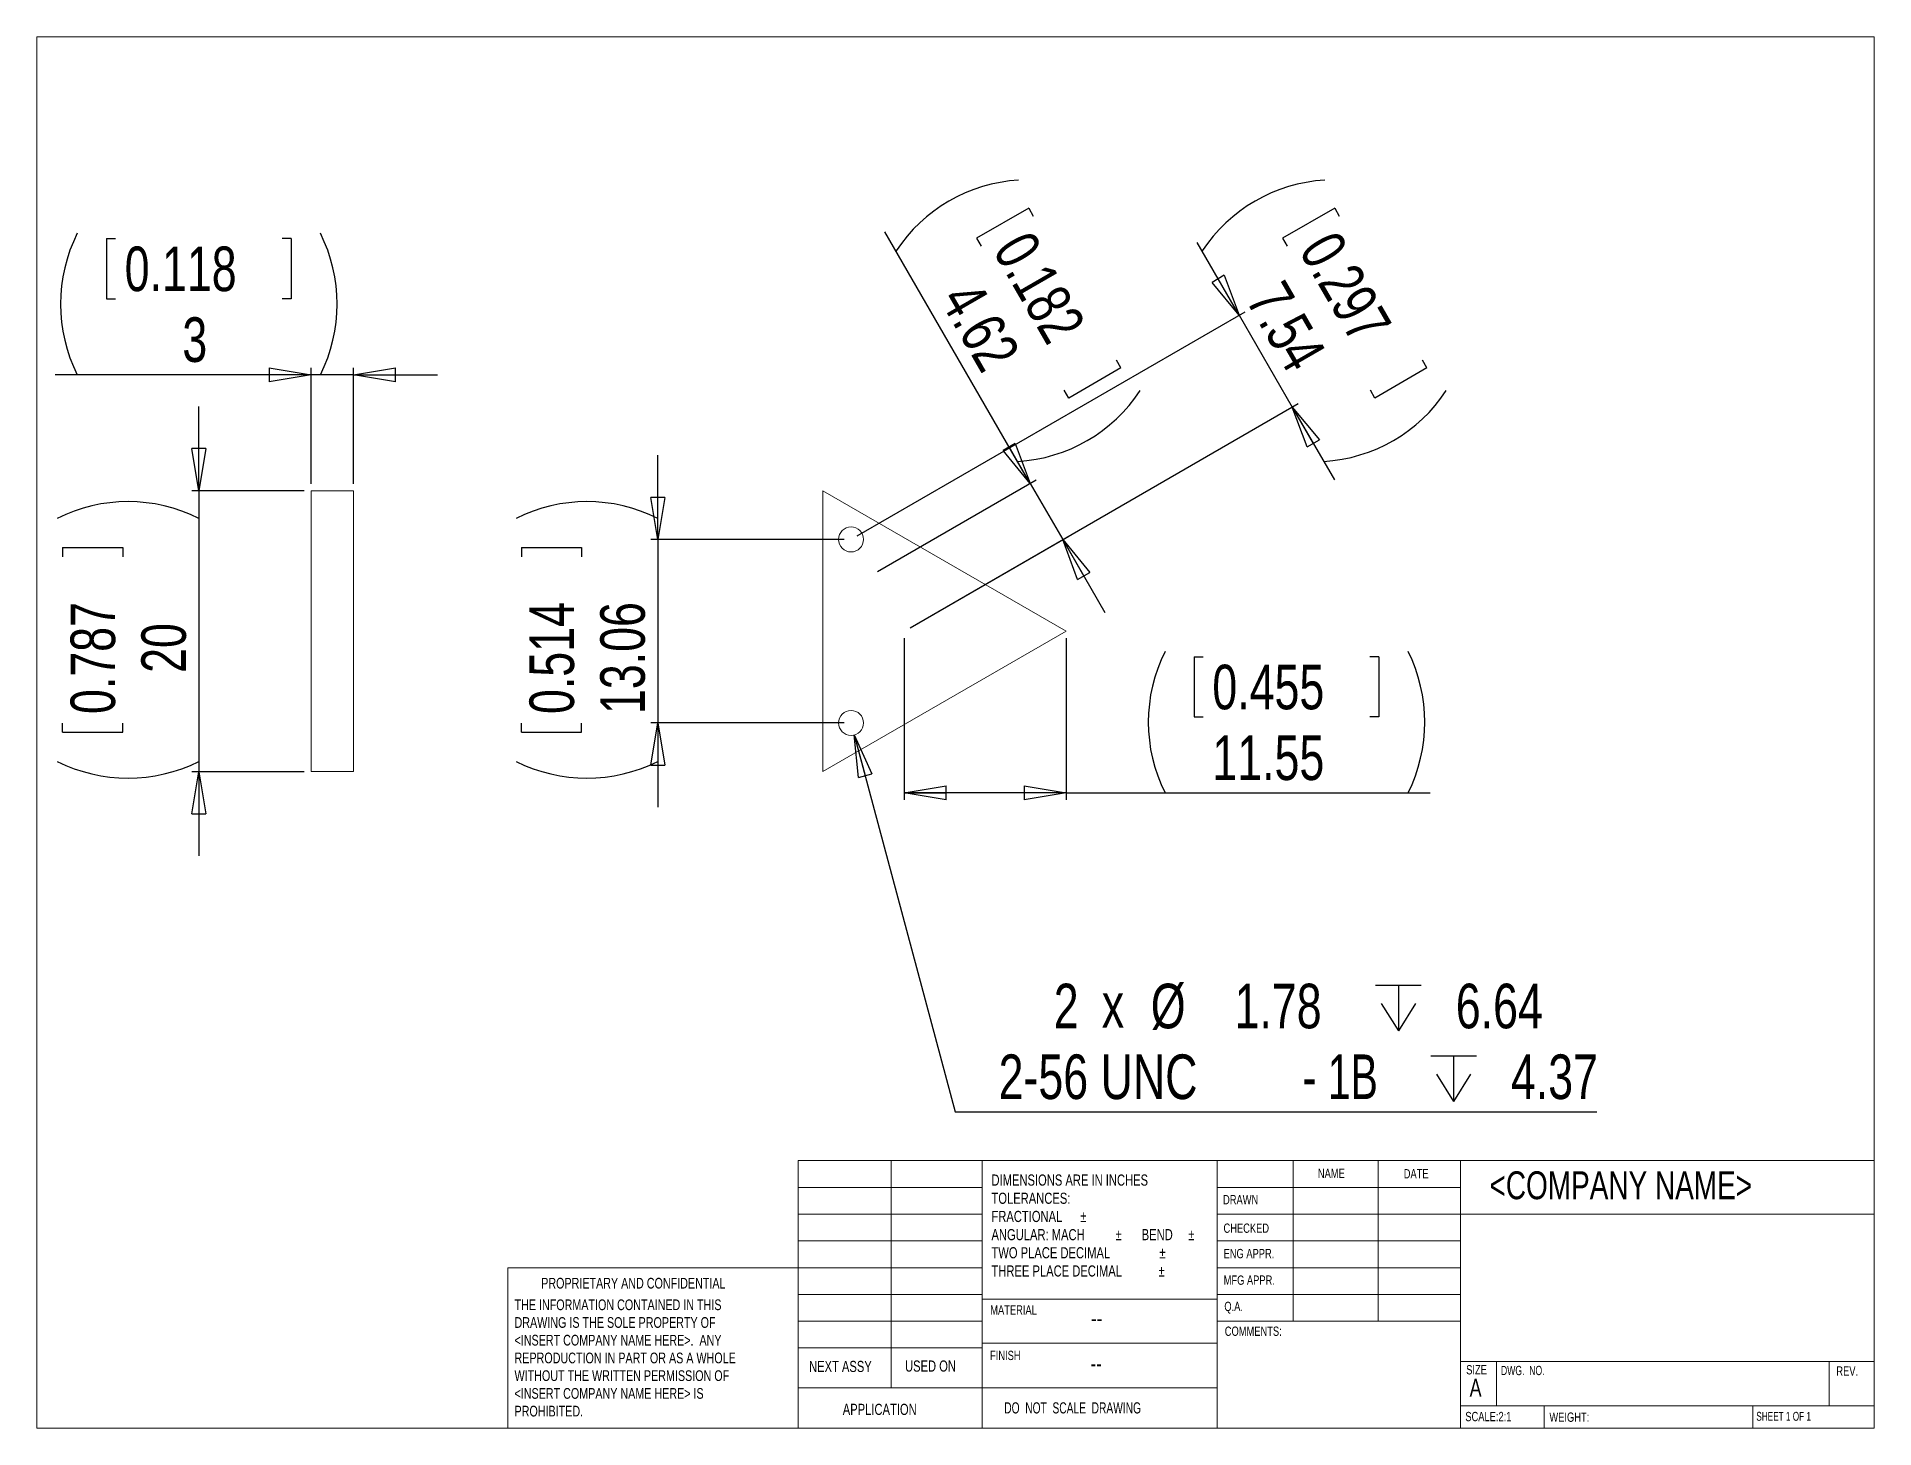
# Model space of a CAD drawing. Header units: millimetres. Extents: x 8 to 270, y 10 to 208.
import ezdxf

# ---------------------------------------------------------------- set-up
doc = ezdxf.new("R2010")
doc.units = ezdxf.units.MM
doc.layers.add('FORMAT', color=7, linetype='Continuous')
doc.styles.add('SLDTEXTSTYLE0', font='TXT', dxfattribs={"width": 0.75})
doc.styles.add('SLDTEXTSTYLE1', font='TXT', dxfattribs={"width": 0.694444})
doc.styles.add('SLDTEXTSTYLE2', font='TXT', dxfattribs={"width": 0.684783})
doc.styles.add('SLDTEXTSTYLE3', font='TXT', dxfattribs={"width": 0.6875})
doc.dimstyles.new('SLDDIMSTYLE0', dxfattribs={"dimtxt": 6.35, "dimasz": 5.9944, "dimexe": 0, "dimexo": 0.0625, "dimgap": 1.5875, "dimtad": 1, "dimtoh": 1, "dimlfac": 0.5, "dimrnd": 1e-09, "dimzin": 12, "dimdsep": 46, "dimtxsty": 'SLDTEXTSTYLE0', "dimblk1": 'CLOSED', "dimblk2": 'CLOSED', "dimsah": 1, "dimcen": 0.09, "dimadec": 0, "dimazin": 0, "dimtfac": 1, "dimtofl": 0, "dimtmove": 0, "dimatfit": 3, "dimldrblk": 'CLOSED', "dimfxl": 1, "dimtolj": 1, "dimtzin": 12, "dimarcsym": 0})
doc.dimstyles.new('SLDDIMSTYLE1', dxfattribs={"dimtxt": 6.35, "dimasz": 5.9944, "dimexe": 0, "dimexo": 0.0625, "dimgap": 1.5875, "dimtad": 0, "dimtih": 1, "dimtoh": 1, "dimdec": 0, "dimlfac": 0.5, "dimrnd": 1e-09, "dimzin": 12, "dimdsep": 46, "dimtxsty": 'SLDTEXTSTYLE0', "dimblk1": 'CLOSED', "dimblk2": 'CLOSED', "dimsah": 1, "dimcen": 0.09, "dimadec": 0, "dimazin": 0, "dimtfac": 1, "dimtofl": 0, "dimtmove": 0, "dimatfit": 3, "dimldrblk": 'CLOSED', "dimfxl": 1, "dimtolj": 1, "dimtzin": 12, "dimarcsym": 0})
doc.dimstyles.new('SLDDIMSTYLE2', dxfattribs={"dimtxt": 6.35, "dimasz": 5.9944, "dimexe": 0, "dimexo": 0.0625, "dimgap": 1.5875, "dimtad": 1, "dimtoh": 1, "dimlfac": 0.5, "dimrnd": 1e-09, "dimzin": 12, "dimdsep": 46, "dimtxsty": 'SLDTEXTSTYLE0', "dimblk1": 'CLOSED', "dimblk2": 'CLOSED', "dimsah": 1, "dimcen": 0.09, "dimadec": 0, "dimazin": 0, "dimtfac": 1, "dimtofl": 0, "dimtmove": 0, "dimatfit": 3, "dimldrblk": 'CLOSED', "dimfxl": 1, "dimtolj": 1, "dimtzin": 12, "dimarcsym": 0})

# ---------------------------------------------------------------- blocks, each defined once
blk = doc.blocks.new('SW_NOTE_0')
at = {"color": 0, "linetype": 'Continuous', "lineweight": 0, "attachment_point": 1, "style": 'SLDTEXTSTYLE0'}
for s, insert, char_height in [('DIMENSIONS ARE IN INCHES', (0, 2.05), 1.5875), ('TOLERANCES:', (0, -0.54), 1.5875), ('FRACTIONAL', (0, -3.13), 1.587), ('%%p', (12.64, -3.13), 1.587), ('ANGULAR: MACH', (0, -5.72), 1.5875), ('%%p', (17.67, -5.72), 1.587), ('     BEND ', (19.18, -5.72), 1.587), ('%%p', (28.03, -5.72), 1.587), ('TWO PLACE DECIMAL    ', (0, -8.3), 1.5875), ('%%p', (23.92, -8.3), 1.587), ('THREE PLACE DECIMAL  ', (0, -10.89), 1.5875), ('%%p', (23.78, -10.89), 1.587)]:
    blk.add_mtext(s, dxfattribs=dict(at, insert=insert, char_height=char_height))
blk = doc.blocks.new('SW_NOTE_1')
at = {"color": 0, "linetype": 'Continuous', "lineweight": 0, "char_height": 1.524, "attachment_point": 1, "style": 'SLDTEXTSTYLE0'}
for s, insert in [('THE INFORMATION CONTAINED IN THIS', (0, 1.96)), ('DRAWING IS THE SOLE PROPERTY OF', (0, -0.56)), ('<INSERT COMPANY NAME HERE>.  ANY ', (0, -3.08)), ('REPRODUCTION IN PART OR AS A WHOLE', (0, -5.61)), ('WITHOUT THE WRITTEN PERMISSION OF', (0, -8.13)), ('<INSERT COMPANY NAME HERE> IS ', (0, -10.66)), ('PROHIBITED.', (0, -13.18))]:
    blk.add_mtext(s, dxfattribs=dict(at, insert=insert))
blk = doc.blocks.new('_CLOSED')
at = {"color": 0, "linetype": 'ByBlock', "lineweight": -2}
for p, q in [((-1, 0.166667), (0, 0)), ((-1, 0.166667), (-1, -0.166667)), ((0, 0), (-1, -0.166667)), ((0, 0), (-1, 0))]:
    blk.add_line(p, q, dxfattribs=at)
blk = doc.blocks.new('*D4')
at = {"layer": 'FORMAT'}
for p, q in [((96.79, 136.5), (96.79, 148.49)), ((123.33, 136.5), (95.8, 136.5)), ((96.79, 136.5), (96.79, 110.38)), ((77.39, 135.34), (85.96, 135.34)), ((77.39, 135.34), (77.39, 134.05)), ((85.96, 135.34), (85.96, 134.05)), ((77.39, 109.07), (77.39, 110.36)), ((85.96, 109.07), (85.96, 110.36)), ((123.33, 110.38), (95.8, 110.38)), ((96.79, 110.38), (96.79, 98.39)), ((77.39, 109.07), (85.96, 109.07))]:
    blk.add_line(p, q, dxfattribs=at)
for centre, start, end in [((86.71, 119.35), 63.4349, 116.5651), ((86.71, 125.06), 243.4349, 296.5651)]:
    blk.add_arc(centre, 22.54, start, end, dxfattribs=at)
at = {"layer": 'FORMAT', "xscale": 5.9944, "yscale": 5.9944}
for p, rotation in [((96.79, 136.5, -2.8), 270), ((96.79, 110.38, -2.8), 90)]:
    blk.add_blockref('_CLOSED', p, dxfattribs=dict(at, rotation=rotation))
at = {"layer": 'FORMAT', "char_height": 6.35, "attachment_point": 1, "rotation": 90, "style": 'SLDTEXTSTYLE0'}
for s, insert in [('0.514', (78.53, 111.65)), ('13.06', (88.61, 111.65))]:
    blk.add_mtext(s, dxfattribs=dict(at, insert=insert))
blk = doc.blocks.new('*D5')
at = {"layer": 'FORMAT'}
for p, q in [((193.19, 183.67), (185.77, 179.39)), ((193.19, 183.67), (193.83, 182.55)), ((179.59, 168.42), (173.6, 178.8)), ((185.77, 179.39), (186.41, 178.27)), ((125.18, 137), (180.45, 168.91)), ((179.59, 168.42), (187.13, 155.36)), ((206.32, 160.92), (198.9, 156.64)), ((206.32, 160.92), (205.68, 162.04)), ((198.9, 156.64), (198.26, 157.75)), ((132.72, 123.94), (187.99, 155.85)), ((187.13, 155.36), (193.13, 144.97))]:
    blk.add_line(p, q, dxfattribs=at)
for centre, start, end in [((193.11, 165.16), 93.4343, 146.5644), ((190.26, 170.11), 273.4343, 326.5644)]:
    blk.add_arc(centre, 22.54, start, end, dxfattribs=at)
at = {"layer": 'FORMAT', "xscale": 5.9944, "yscale": 5.9944}
for p, rotation in [((179.59, 168.42, -2.8), 299.9993599734), ((187.13, 155.36, -2.8), 119.9993599734)]:
    blk.add_blockref('_CLOSED', p, dxfattribs=dict(at, rotation=rotation))
at = {"layer": 'FORMAT', "char_height": 6.35, "attachment_point": 1, "rotation": 299.9994, "style": 'SLDTEXTSTYLE0'}
for s, insert in [('0.297', (193.49, 180.87)), ('7.54', (185.94, 173.8))]:
    blk.add_mtext(s, dxfattribs=dict(at, insert=insert))
blk = doc.blocks.new('*D6')
at = {"layer": 'FORMAT'}
for p, q in [((149.61, 183.67), (142.19, 179.39)), ((149.61, 183.67), (150.25, 182.55)), ((149.83, 144.49), (129.14, 180.32)), ((142.19, 179.39), (142.83, 178.27)), ((162.75, 160.92), (155.33, 156.64)), ((162.75, 160.92), (162.1, 162.04)), ((155.33, 156.64), (154.68, 157.75)), ((128.1, 131.94), (150.69, 144.99)), ((149.83, 144.49), (154.45, 136.49)), ((132.72, 123.94), (155.31, 136.99)), ((154.45, 136.49), (160.45, 126.11))]:
    blk.add_line(p, q, dxfattribs=at)
for centre, start, end in [((149.53, 165.16), 93.4414, 146.5715), ((146.68, 170.11), 273.4414, 326.5715)]:
    blk.add_arc(centre, 22.54, start, end, dxfattribs=at)
at = {"layer": 'FORMAT', "xscale": 5.9944, "yscale": 5.9944}
for p, rotation in [((149.83, 144.49, -2.8), 300.0064337905), ((154.45, 136.49, -2.8), 120.0064337905)]:
    blk.add_blockref('_CLOSED', p, dxfattribs=dict(at, rotation=rotation))
at = {"layer": 'FORMAT', "char_height": 6.35, "attachment_point": 1, "rotation": 300.0064, "style": 'SLDTEXTSTYLE0'}
for s, insert in [('0.182', (149.91, 180.87)), ('4.62', (142.36, 173.8))]:
    blk.add_mtext(s, dxfattribs=dict(at, insert=insert))
blk = doc.blocks.new('SW_SYMBOL_HOLE_DEPTH')
at = {"layer": 'FORMAT', "color": 0}
for p, q in [((0, 875), (800, 875)), ((400, 875), (400, 75)), ((100, 555), (400, 75)), ((700, 555), (400, 75))]:
    blk.add_line(p, q, dxfattribs=at)
blk = doc.blocks.new('*D7')
at = {"layer": 'FORMAT'}
for p, q in [((124.78, 108.67), (139.15, 54.99)), ((139.15, 54.99), (230.49, 54.99))]:
    blk.add_line(p, q, dxfattribs=at)
at = {"layer": 'FORMAT', "xscale": 5.9944, "yscale": 5.9944, "rotation": 104.9877551867}
blk.add_blockref('_CLOSED', (124.78, 108.67, -2.8), dxfattribs=at)
at = {"layer": 'FORMAT', "xscale": 0.0081111328, "yscale": 0.0081111328, "zscale": 0.0081111328}
for p in [(199, 65.95), (206.86, 55.87)]:
    blk.add_blockref('SW_SYMBOL_HOLE_DEPTH', p, dxfattribs=at)
at = {"layer": 'FORMAT', "char_height": 6.35, "attachment_point": 1}
for s, insert, style in [('2', (153.18, 73.25), 'SLDTEXTSTYLE0'), ('%%c', (167, 73.25), 'SLDTEXTSTYLE0'), ('1.78', (178.92, 73.25), 'SLDTEXTSTYLE0'), ('6.64', (210.42, 73.25), 'SLDTEXTSTYLE0'), (' x ', (158.25, 73.35), 'SLDTEXTSTYLE0'), ('2-56 UNC', (145.33, 63.18), 'SLDTEXTSTYLE0'), ('- 1B', (188.62, 63.18), 'SLDTEXTSTYLE3'), ('4.37', (218.27, 63.18), 'SLDTEXTSTYLE0')]:
    blk.add_mtext(s, dxfattribs=dict(at, insert=insert, style=style))
blk = doc.blocks.new('*D9')
at = {"layer": 'FORMAT'}
for p, q in [((131.86, 122.45), (131.86, 99.42)), ((154.95, 122.45), (154.95, 99.42)), ((173.19, 119.81), (173.19, 111.25)), ((173.19, 119.81), (174.47, 119.81)), ((199.46, 119.81), (198.17, 119.81)), ((199.46, 119.81), (199.46, 111.25)), ((173.19, 111.25), (174.47, 111.25)), ((199.46, 111.25), (198.17, 111.25)), ((154.95, 100.41), (131.86, 100.41)), ((154.95, 100.41), (206.79, 100.41))]:
    blk.add_line(p, q, dxfattribs=at)
for centre, start, end in [((189.18, 110.49), 153.4349, 206.5651), ((183.47, 110.49), 333.4349, 26.5651)]:
    blk.add_arc(centre, 22.54, start, end, dxfattribs=at)
at = {"layer": 'FORMAT', "xscale": 5.9944, "yscale": 5.9944, "rotation": 180}
blk.add_blockref('_CLOSED', (131.86, 100.41, -2.8), dxfattribs=at)
at = {"layer": 'FORMAT', "xscale": 5.9944, "yscale": 5.9944}
blk.add_blockref('_CLOSED', (154.95, 100.41, -2.8), dxfattribs=at)
at = {"layer": 'FORMAT', "char_height": 6.35, "attachment_point": 1, "style": 'SLDTEXTSTYLE0'}
for s, insert in [('0.455', (175.76, 118.67)), ('11.55', (175.76, 108.6))]:
    blk.add_mtext(s, dxfattribs=dict(at, insert=insert))
blk = doc.blocks.new('*D10')
at = {"layer": 'FORMAT'}
for p, q in [((18.32, 179.35), (18.32, 170.78)), ((18.32, 179.35), (19.61, 179.35)), ((44.59, 179.35), (43.3, 179.35)), ((44.59, 179.35), (44.59, 170.78)), ((18.32, 170.78), (19.61, 170.78)), ((44.59, 170.78), (43.3, 170.78)), ((47.46, 159.95), (10.98, 159.95)), ((47.46, 144.43), (47.46, 160.94)), ((53.46, 159.95), (47.46, 159.95)), ((53.46, 144.43), (53.46, 160.94)), ((53.46, 159.95), (65.44, 159.95))]:
    blk.add_line(p, q, dxfattribs=at)
for centre, start, end in [((34.31, 170.02), 153.4349, 206.5651), ((28.6, 170.02), 333.4349, 26.5651)]:
    blk.add_arc(centre, 22.54, start, end, dxfattribs=at)
at = {"layer": 'FORMAT', "xscale": 5.9944, "yscale": 5.9944}
for p, rotation in [((47.46, 159.95, 5.97), 360), ((53.46, 159.95, 5.97), 180)]:
    blk.add_blockref('_CLOSED', p, dxfattribs=dict(at, rotation=rotation))
at = {"layer": 'FORMAT', "char_height": 6.35, "attachment_point": 1, "style": 'SLDTEXTSTYLE0'}
for s, insert in [('0.118', (20.9, 178.21)), ('3', (29.11, 168.13))]:
    blk.add_mtext(s, dxfattribs=dict(at, insert=insert))
blk = doc.blocks.new('*D11')
at = {"layer": 'FORMAT'}
for p, q in [((31.46, 143.44), (31.46, 155.43)), ((46.47, 143.44), (30.47, 143.44)), ((31.46, 143.44), (31.46, 103.44)), ((12.06, 135.34), (20.62, 135.34)), ((12.06, 135.34), (12.06, 134.05)), ((20.62, 135.34), (20.62, 134.05)), ((12.06, 109.07), (12.06, 110.36)), ((20.62, 109.07), (20.62, 110.36)), ((12.06, 109.07), (20.62, 109.07)), ((46.47, 103.44), (30.47, 103.44)), ((31.46, 103.44), (31.46, 91.45))]:
    blk.add_line(p, q, dxfattribs=at)
for centre, start, end in [((21.38, 119.35), 63.4349, 116.5651), ((21.38, 125.06), 243.4349, 296.5651)]:
    blk.add_arc(centre, 22.54, start, end, dxfattribs=at)
at = {"layer": 'FORMAT', "xscale": 5.9944, "yscale": 5.9944}
for p, rotation in [((31.46, 143.44, 5.97), 270), ((31.46, 103.44, 5.97), 90)]:
    blk.add_blockref('_CLOSED', p, dxfattribs=dict(at, rotation=rotation))
at = {"layer": 'FORMAT', "char_height": 6.35, "attachment_point": 1, "rotation": 90, "style": 'SLDTEXTSTYLE0'}
for s, insert in [('0.787', (13.19, 111.65)), ('20', (23.27, 117.51))]:
    blk.add_mtext(s, dxfattribs=dict(at, insert=insert))

msp = doc.modelspace()

# ---------------------------------------------------------------- linework, layer by layer
at = {"color": 8, "linetype": 'Continuous', "lineweight": 0}
for p, q in [((8.38, 208.079), (270, 208.079)), ((8.38, 208.079), (8.38, 9.959)), ((270, 9.959), (270, 208.079)), ((116.775, 9.959), (116.775, 48.059)), ((116.775, 48.059), (143, 48.059)), ((130.027, 48.059), (130.027, 15.736)), ((143, 9.959), (143, 48.059)), ((143, 48.059), (270, 48.059)), ((176.452, 48.059), (176.452, 9.959)), ((187.285, 48.059), (187.285, 25.199)), ((199.377, 48.059), (199.377, 25.199)), ((211.114, 48.059), (211.114, 9.959)), ((116.775, 44.249), (143, 44.249)), ((176.452, 44.249), (211.114, 44.249)), ((116.775, 40.439), (143, 40.439)), ((176.452, 40.439), (270, 40.439)), ((116.775, 36.629), (143, 36.629)), ((176.452, 36.629), (211.114, 36.629)), ((116.775, 32.819), (75.44, 32.819)), ((75.44, 32.819), (75.44, 9.959)), ((116.775, 32.819), (143, 32.819)), ((176.452, 32.819), (211.114, 32.819)), ((116.775, 29.009), (143, 29.009)), ((176.452, 29.009), (211.114, 29.009)), ((176.452, 28.314), (143, 28.314)), ((116.775, 25.199), (143, 25.199)), ((176.452, 25.199), (211.114, 25.199)), ((116.775, 21.389), (143, 21.389)), ((143, 22.086), (176.452, 22.086)), ((211.114, 19.484), (270, 19.484)), ((216.212, 19.484), (216.212, 13.134)), ((263.57, 19.484), (263.57, 13.134)), ((143, 15.736), (116.775, 15.736)), ((143, 15.736), (176.452, 15.736)), ((211.114, 13.134), (270, 13.134)), ((222.99, 13.134), (222.99, 9.959)), ((252.694, 13.134), (252.694, 9.959)), ((270, 9.959), (8.38, 9.959))]:
    msp.add_line(p, q, dxfattribs=at)
at = {"color": 7, "linetype": 'Continuous', "lineweight": 15}
for p, q in [((53.456, 143.444), (47.456, 143.444)), ((47.456, 143.444), (47.456, 103.444)), ((53.456, 143.444), (53.456, 103.444)), ((120.314, 143.444), (120.314, 103.444)), ((154.955, 123.444), (120.314, 143.444)), ((120.314, 103.444), (154.955, 123.444)), ((53.456, 103.444), (47.456, 103.444))]:
    msp.add_line(p, q, dxfattribs=at)
for centre in [(124.321, 136.504), (124.321, 110.384)]:
    msp.add_circle(centre, 1.778, dxfattribs=at)

# ---------------------------------------------------------------- block references
at = {"color": 8, "linetype": 'Continuous', "lineweight": 0}
for name, p in [('SW_NOTE_0', (144.312, 44.039)), ('SW_NOTE_1', (76.405, 26.339))]:
    msp.add_blockref(name, p, dxfattribs=at)

# ---------------------------------------------------------------- texts
at = {"color": 8, "linetype": 'Continuous', "lineweight": 0, "attachment_point": 1}
for s, insert, char_height, style in [('NAME', (190.783, 46.911), 1.3229, 'SLDTEXTSTYLE0'), ('DATE', (203.011, 46.86), 1.3229, 'SLDTEXTSTYLE0'), ('<COMPANY NAME>', (215.225, 46.539), 3.96875, 'SLDTEXTSTYLE0'), ('DRAWN', (177.284, 43.166), 1.3229, 'SLDTEXTSTYLE0'), ('CHECKED', (177.345, 39.108), 1.3229, 'SLDTEXTSTYLE0'), ('ENG APPR.', (177.358, 35.491), 1.3229, 'SLDTEXTSTYLE0'), ('PROPRIETARY AND CONFIDENTIAL', (80.202, 31.372), 1.524, 'SLDTEXTSTYLE0'), ('MFG APPR.', (177.37, 31.709), 1.3229, 'SLDTEXTSTYLE0'), ('MATERIAL', (144.138, 27.469), 1.3229, 'SLDTEXTSTYLE0'), ('Q.A.', (177.468, 27.966), 1.3229, 'SLDTEXTSTYLE0'), ('--', (158.494, 26.814), 2.3813, 'SLDTEXTSTYLE0'), ('COMMENTS:', (177.53, 24.437), 1.3229, 'SLDTEXTSTYLE0'), ('FINISH', (144.108, 20.99), 1.3229, 'SLDTEXTSTYLE0'), ('NEXT ASSY', (118.333, 19.554), 1.5875, 'SLDTEXTSTYLE0'), ('USED ON', (132.002, 19.608), 1.5875, 'SLDTEXTSTYLE0'), ('--', (158.43, 20.377), 2.3813, 'SLDTEXTSTYLE0'), ('SIZE', (211.902, 18.948), 1.3229, 'SLDTEXTSTYLE0'), ('DWG.  NO.', (216.854, 18.844), 1.3229, 'SLDTEXTSTYLE1'), ('REV.', (264.605, 18.765), 1.3229, 'SLDTEXTSTYLE0'), ('A', (212.391, 16.996), 2.54, 'SLDTEXTSTYLE0'), ('APPLICATION', (123.137, 13.442), 1.5875, 'SLDTEXTSTYLE0'), ('DO  NOT  SCALE  DRAWING', (146.134, 13.653), 1.5875, 'SLDTEXTSTYLE2'), ('SCALE:2:1', (211.779, 12.288), 1.3229, 'SLDTEXTSTYLE0'), ('WEIGHT:', (223.748, 12.198), 1.3229, 'SLDTEXTSTYLE0'), ('SHEET 1 OF 1', (253.207, 12.293), 1.27, 'SLDTEXTSTYLE3')]:
    msp.add_mtext(s, dxfattribs=dict(at, insert=insert, char_height=char_height, style=style))

# ---------------------------------------------------------------- dimensions: what is measured, and where the dimension line sits
at = {"layer": 'FORMAT'}
for base, p1, p2, angle, picture, middle in [((187.134, 155.355), (124.321, 136.504), (131.861, 123.444), 299.99936, '*D5', (182.955, 162.594)), ((154.452, 136.49), (127.241, 131.444), (131.861, 123.444), 300.00643, '*D6', (139.377, 162.594)), ((31.456, 103.444), (47.456, 143.444), (47.456, 103.444), 90, '*D11', (31.456, 122.204)), ((96.791, 110.384), (124.321, 136.504), (124.321, 110.384), 90, '*D4', (96.791, 122.204))]:
    dim = msp.add_linear_dim(base=base, p1=p1, p2=p2, angle=angle, text='(<>)', dimstyle='SLDDIMSTYLE0', dxfattribs=at)
    dim.commit()
    dim.dimension.update_dxf_attribs({"geometry": picture, "text_midpoint": middle, "dimtype": 160})
for base, p1, p2, dimstyle, picture, middle in [((47.456, 159.945), (53.456, 143.444), (47.456, 143.444), 'SLDDIMSTYLE0', '*D10', (31.456, 159.945)), ((131.861, 100.411), (154.955, 123.444), (131.861, 123.444), 'SLDDIMSTYLE2', '*D9', (186.321, 100.411))]:
    dim = msp.add_linear_dim(base=base, p1=p1, p2=p2, text='(<>)', dimstyle=dimstyle, dxfattribs=at)
    dim.commit()
    dim.dimension.update_dxf_attribs({"geometry": picture, "text_midpoint": middle, "dimtype": 160})
dim = msp.add_diameter_dim_2p(p1=(123.746, 112.53), p2=(124.78, 108.666), text='<> x %%c 1.78 {\\fGDT;x} 6.64\\P2-56 UNC - 1B {\\fGDT;x} 4.37\\P', dimstyle='SLDDIMSTYLE1', override={"dimpost": '<>'}, dxfattribs=at)
dim.commit()
dim.dimension.update_dxf_attribs({"geometry": '*D7', "text_midpoint": (186.321, 65.167), "dimtype": 163})

doc.saveas('drawing.dxf')
